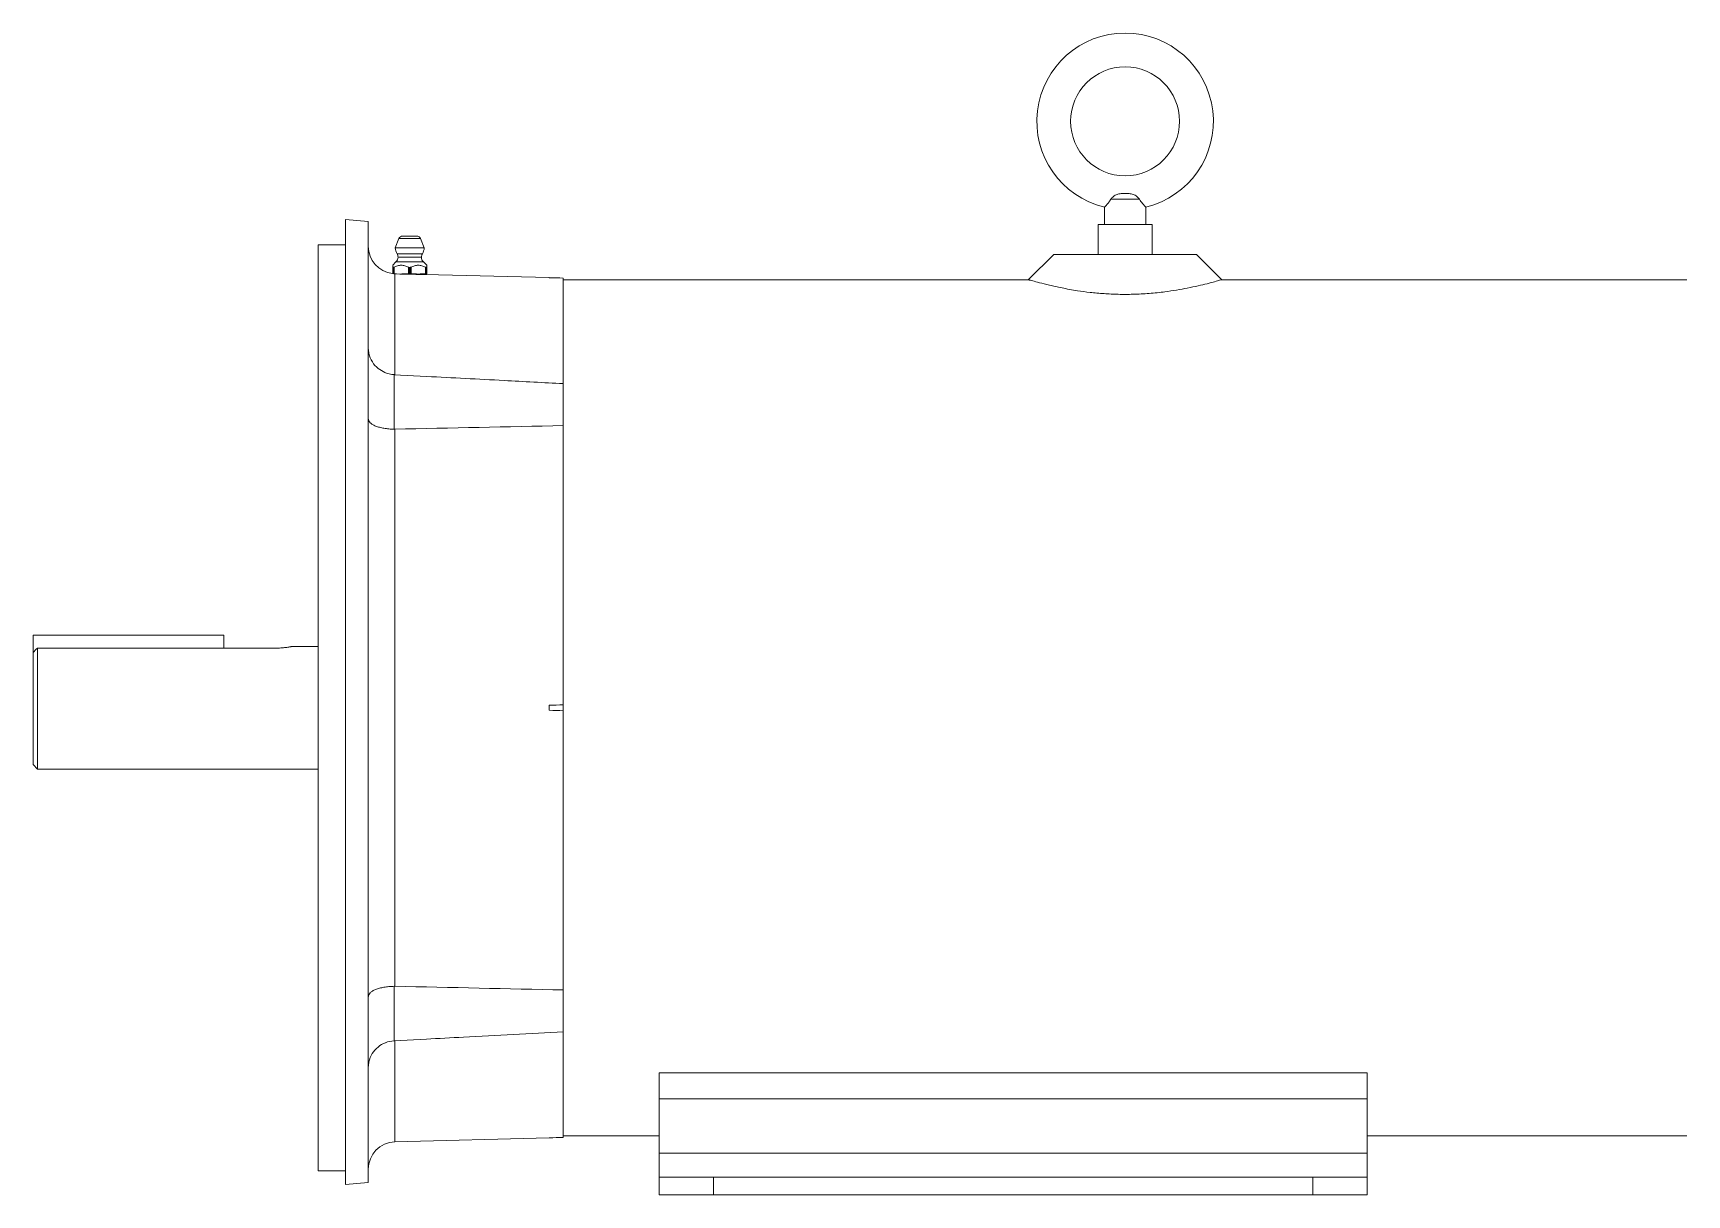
# Paper-space layout '_Back' of a CAD drawing. Header units: inches. Extents: x -10 to 13, y -4.5 to 6.2.
# Drawn here: x -10.02 to 5.16, y -4.47 to 6.19 of the extents above; entities that cross this region are included whole.
import ezdxf

# ---------------------------------------------------------------- set-up
doc = ezdxf.new("R2010")
doc.units = ezdxf.units.IN
doc.header["$MEASUREMENT"] = 0

psp = doc.layouts.new('_Back')

# ---------------------------------------------------------------- linework, layer by layer
at = {"color": 7, "linetype": 'Continuous', "lineweight": 15}
for p, q in [((-0.19, 4.593), (-0.19, 4.434)), ((0.131, 4.666), (-0.131, 4.666)), ((0.19, 4.434), (0.19, 4.593)), ((-6.947, 4.461), (-7.157, 4.479)), ((-7.157, 4.479), (-7.157, -4.374)), ((-6.947, -4.356), (-6.947, 4.461)), ((-0.247, 4.434), (-0.247, 4.16)), ((0.247, 4.434), (-0.247, 4.434)), ((0.247, 4.16), (0.247, 4.434)), ((-6.665, 4.307), (-6.7, 4.22)), ((-6.468, 4.307), (-6.665, 4.307)), ((-6.433, 4.22), (-6.468, 4.307)), ((-7.157, 4.249), (-7.407, 4.249)), ((-7.407, 4.249), (-7.407, -4.249)), ((-6.7, 4.22), (-6.433, 4.22)), ((-6.683, 4.166), (-6.45, 4.166)), ((-6.459, 4.135), (-6.674, 4.135)), ((-0.655, 4.16), (-0.886, 3.929)), ((-0.655, 4.16), (0.655, 4.16)), ((0.886, 3.929), (0.655, 4.16)), ((-6.693, 4.091), (-6.723, 4.06)), ((-6.723, 4.043), (-6.723, 3.984)), ((-6.717, 4.041), (-6.72, 4.041)), ((-6.72, 3.984), (-6.72, 4.041)), ((-6.717, 3.984), (-6.72, 3.984)), ((-6.717, 4.041), (-6.717, 3.984)), ((-6.71, 3.983), (-6.71, 4.043)), ((-6.703, 3.982), (-6.703, 3.056)), ((-6.44, 4.091), (-6.693, 4.091)), ((-6.657, 3.98), (-6.689, 3.982)), ((-6.579, 4.043), (-6.579, 3.983)), ((-6.579, 3.978), (-6.423, 3.978)), ((-6.563, 4.041), (-6.57, 4.041)), ((-6.57, 3.984), (-6.57, 4.041)), ((-6.563, 3.984), (-6.57, 3.984)), ((-6.567, 3.978), (-6.567, 3.984)), ((-6.563, 4.041), (-6.563, 3.984)), ((-6.554, 3.983), (-6.554, 4.043)), ((-6.41, 4.06), (-6.44, 4.091)), ((-5.287, 3.947), (-6.427, 3.976)), ((-6.423, 4.043), (-6.423, 3.983)), ((-6.423, 3.978), (-6.41, 3.98)), ((-6.413, 4.041), (-6.416, 4.041)), ((-6.416, 3.984), (-6.416, 4.041)), ((-6.416, 3.984), (-6.413, 3.984)), ((-6.413, 4.041), (-6.413, 3.984)), ((-6.41, 3.983), (-6.41, 4.043)), ((-5.287, 3.946), (-5.287, 3.947)), ((-5.157, -3.943), (-5.157, 3.943)), ((-0.884, 3.928), (-5.157, 3.928)), ((5.157, 3.928), (0.885, 3.928)), ((-6.411, 3.04), (-6.71, 3.056)), ((-6.703, 2.556), (-6.703, -2.556)), ((-10.024, -0.522), (-10.024, 0.666)), ((-8.274, 0.666), (-10.024, 0.666)), ((-8.274, 0.548), (-8.274, 0.666)), ((-9.984, 0.548), (-9.984, -0.562)), ((-7.774, 0.548), (-9.984, 0.548)), ((-7.407, 0.562), (-7.649, 0.562)), ((-5.287, -0.023), (-5.287, 0.023)), ((-10.024, -0.522), (-9.984, -0.562)), ((-9.984, -0.562), (-7.407, -0.562)), ((-6.71, -3.056), (-6.414, -3.04)), ((2.223, -3.349), (-4.277, -3.349)), ((-4.277, -4.47), (-4.277, -3.349)), ((2.223, -4.47), (2.223, -3.349)), ((2.223, -3.588), (-4.277, -3.588)), ((-6.703, -3.984), (-5.287, -3.947)), ((-5.287, -3.946), (-5.287, -3.947)), ((-4.277, -3.928), (-5.157, -3.928)), ((-4.277, -3.928), (-5.157, -3.928)), ((5.157, -3.928), (2.223, -3.928)), ((5.157, -3.928), (2.223, -3.928)), ((2.223, -4.086), (-4.277, -4.086)), ((-7.407, -4.249), (-7.157, -4.249)), ((-6.947, -4.356), (-7.157, -4.374)), ((2.223, -4.306), (-4.277, -4.306)), ((-3.777, -4.306), (-3.777, -4.47)), ((1.724, -4.47), (1.724, -4.306)), ((2.223, -4.47), (-4.277, -4.47))]:
    psp.add_line(p, q, dxfattribs=at)
at = {"color": 8, "linetype": 'Continuous', "lineweight": 15}
for p, q in [((-6.71, 3.056), (-6.71, 2.556)), ((-6.71, -2.556), (-6.71, -3.056)), ((-6.703, -3.056), (-6.703, -3.984))]:
    psp.add_line(p, q, dxfattribs=at)
at = {"color": 7, "linetype": 'Continuous', "lineweight": 15}
psp.add_circle((0, 5.381), 0.5, dxfattribs=at)
for centre, radius, start, end in [((0, 5.381), 0.81, 283.524, 256.4712), ((-6.697, 4.234), 0.25, 180, 263.9226), ((-6.697, 3.306), 0.25, 246.7547, 267), ((-6.697, -3.306), 0.25, 93, 111.4832), ((-6.697, -4.234), 0.25, 91.5, 180)]:
    psp.add_arc(centre, radius, start, end, dxfattribs=at)
for points, knots in [([(0.131, 4.666), (0.128, 4.67), (0.125, 4.675), (0.117, 4.684), (0.112, 4.688), (0.098, 4.7), (0.086, 4.705), (0.062, 4.714), (0.05, 4.716), (0.025, 4.72), (0.012, 4.72), (-0.013, 4.72), (-0.025, 4.72), (-0.05, 4.716), (-0.063, 4.714), (-0.08, 4.707), (-0.086, 4.705), (-0.097, 4.699), (-0.102, 4.696), (-0.112, 4.688), (-0.117, 4.684), (-0.125, 4.675), (-0.128, 4.67), (-0.131, 4.666)], [0, 0, 0, 0, 0.0625, 0.0625, 0.125, 0.125, 0.25, 0.25, 0.375, 0.375, 0.5, 0.5, 0.625, 0.625, 0.75, 0.75, 0.8125, 0.8125, 0.875, 0.875, 0.9375, 0.9375, 1, 1, 1, 1]), ([(-0.189, 4.594), (-0.189, 4.594), (-0.188, 4.595), (-0.173, 4.611), (-0.152, 4.634), (-0.138, 4.656), (-0.131, 4.666)], [0, 0, 0, 0, 0.225561, 0.484415, 0.765567, 1, 1, 1, 1]), ([(0.131, 4.666), (0.141, 4.652), (0.159, 4.625), (0.182, 4.602), (0.191, 4.592), (0.19, 4.594), (0.189, 4.594)], [0, 0, 0, 0, 0.326709, 0.653819, 0.959586, 1, 1, 1, 1]), ([(-6.632, 4.328), (-6.639, 4.328), (-6.646, 4.326), (-6.658, 4.318), (-6.663, 4.313), (-6.665, 4.307)], [0, 0, 0, 0, 0.5, 0.5, 1, 1, 1, 1]), ([(-6.501, 4.328), (-6.501, 4.328), (-6.501, 4.328), (-6.505, 4.328), (-6.508, 4.328), (-6.519, 4.328), (-6.526, 4.328), (-6.545, 4.328), (-6.556, 4.328), (-6.577, 4.328), (-6.588, 4.328), (-6.607, 4.328), (-6.614, 4.328), (-6.625, 4.328), (-6.628, 4.328), (-6.632, 4.328), (-6.632, 4.328), (-6.632, 4.328)], [0, 0, 0, 0, 0.125, 0.125, 0.25, 0.25, 0.375, 0.375, 0.5, 0.5, 0.625, 0.625, 0.75, 0.75, 0.875, 0.875, 1, 1, 1, 1]), ([(-6.501, 4.328), (-6.494, 4.328), (-6.487, 4.326), (-6.475, 4.318), (-6.47, 4.313), (-6.468, 4.307)], [0, 0, 0, 0, 0.5, 0.5, 1, 1, 1, 1]), ([(-6.693, 4.091), (-6.687, 4.096), (-6.682, 4.103), (-6.676, 4.118), (-6.674, 4.127), (-6.674, 4.135)], [0, 0, 0, 0, 0.5, 0.5, 1, 1, 1, 1]), ([(-6.44, 4.091), (-6.446, 4.096), (-6.451, 4.103), (-6.457, 4.118), (-6.459, 4.127), (-6.459, 4.135)], [0, 0, 0, 0, 0.5, 0.5, 1, 1, 1, 1]), ([(-6.723, 4.059), (-6.723, 4.057), (-6.723, 4.055), (-6.723, 4.045), (-6.723, 4.043)], [0, 0, 0, 0, 0.758823, 1, 1, 1, 1]), ([(-6.71, 4.043), (-6.7, 4.048), (-6.689, 4.052), (-6.673, 4.057), (-6.667, 4.058), (-6.656, 4.06), (-6.65, 4.06), (-6.633, 4.06), (-6.622, 4.058), (-6.6, 4.052), (-6.59, 4.048), (-6.579, 4.043)], [0, 0, 0, 0, 0.25, 0.25, 0.375, 0.375, 0.5, 0.5, 0.75, 0.75, 1, 1, 1, 1]), ([(-6.657, 3.98), (-6.644, 3.98), (-6.632, 3.979), (-6.606, 3.979), (-6.593, 3.978), (-6.579, 3.978)], [0, 0, 0, 0, 0.5, 0.5, 1, 1, 1, 1]), ([(-6.427, 3.976), (-6.427, 3.976), (-6.428, 3.976), (-6.432, 3.976), (-6.435, 3.976), (-6.443, 3.976), (-6.448, 3.976), (-6.46, 3.976), (-6.466, 3.976), (-6.48, 3.976), (-6.488, 3.976), (-6.505, 3.976), (-6.513, 3.977), (-6.532, 3.977), (-6.541, 3.977), (-6.56, 3.977), (-6.57, 3.978), (-6.579, 3.978)], [0, 0, 0, 0, 0.125, 0.125, 0.25, 0.25, 0.375, 0.375, 0.5, 0.5, 0.625, 0.625, 0.75, 0.75, 0.875, 0.875, 1, 1, 1, 1]), ([(-6.554, 4.043), (-6.543, 4.048), (-6.533, 4.052), (-6.516, 4.057), (-6.511, 4.058), (-6.5, 4.06), (-6.494, 4.06), (-6.477, 4.06), (-6.466, 4.058), (-6.444, 4.052), (-6.433, 4.048), (-6.423, 4.043)], [0, 0, 0, 0, 0.25, 0.25, 0.375, 0.375, 0.5, 0.5, 0.75, 0.75, 1, 1, 1, 1]), ([(-6.41, 4.043), (-6.41, 4.053), (-6.41, 4.064), (-6.41, 4.059), (-6.41, 4.059)], [0, 0, 0, 0, 0.914761, 1, 1, 1, 1]), ([(-0.884, 3.927), (-0.884, 3.927), (-0.884, 3.927), (-0.852, 3.918), (-0.79, 3.901), (-0.699, 3.878), (-0.582, 3.852), (-0.454, 3.828), (-0.322, 3.81), (-0.196, 3.799), (-0.062, 3.792), (0.028, 3.793), (0.074, 3.794)], [0, 0, 0, 0, 0.072504, 0.191426, 0.307143, 0.426295, 0.540253, 0.658201, 0.742526, 0.82915, 0.91311, 1, 1, 1, 1]), ([(0.074, 3.794), (0.124, 3.796), (0.225, 3.8), (0.359, 3.815), (0.475, 3.832), (0.578, 3.851), (0.673, 3.872), (0.758, 3.892), (0.827, 3.911), (0.871, 3.923), (0.89, 3.929), (0.886, 3.928), (0.885, 3.927)], [0, 0, 0, 0, 0.105119, 0.21465, 0.304068, 0.395372, 0.500667, 0.60832, 0.72821, 0.851193, 0.978072, 1, 1, 1, 1]), ([(-6.947, 3.3), (-6.947, 3.3), (-6.947, 3.299), (-6.946, 3.282), (-6.941, 3.238), (-6.914, 3.173), (-6.863, 3.112), (-6.816, 3.088), (-6.795, 3.077)], [0, 0, 0, 0, 0.002882, 0.01633, 0.182468, 0.47672, 0.75583, 1, 1, 1, 1]), ([(-5.157, 2.974), (-5.338, 2.983), (-5.756, 3.006), (-6.174, 3.028), (-6.411, 3.04)], [0, 0, 0, 0, 0.433317, 1, 1, 1, 1]), ([(-6.71, 2.556), (-6.726, 2.556), (-6.742, 2.557), (-6.765, 2.559), (-6.773, 2.56), (-6.788, 2.562), (-6.796, 2.563), (-6.817, 2.567), (-6.831, 2.57), (-6.85, 2.575), (-6.857, 2.577), (-6.868, 2.581), (-6.874, 2.583), (-6.89, 2.589), (-6.9, 2.594), (-6.916, 2.604), (-6.923, 2.61), (-6.935, 2.621), (-6.939, 2.627), (-6.944, 2.636), (-6.945, 2.639), (-6.946, 2.644), (-6.946, 2.645), (-6.946, 2.648), (-6.947, 2.65), (-6.947, 2.652)], [0, 0, 0, 0, 0.125, 0.125, 0.1875, 0.1875, 0.25, 0.25, 0.375, 0.375, 0.4375, 0.4375, 0.5, 0.5, 0.625, 0.625, 0.75, 0.75, 0.875, 0.875, 0.9375, 0.9375, 0.96875, 0.96875, 1, 1, 1, 1]), ([(-7.649, 0.562), (-7.649, 0.562), (-7.649, 0.562), (-7.653, 0.561), (-7.655, 0.561), (-7.661, 0.56), (-7.665, 0.559), (-7.674, 0.557), (-7.679, 0.556), (-7.691, 0.554), (-7.697, 0.554), (-7.711, 0.552), (-7.718, 0.551), (-7.733, 0.55), (-7.741, 0.549), (-7.757, 0.548), (-7.765, 0.548), (-7.774, 0.548)], [0, 0, 0, 0, 0.125, 0.125, 0.25, 0.25, 0.375, 0.375, 0.5, 0.5, 0.625, 0.625, 0.75, 0.75, 0.875, 0.875, 1, 1, 1, 1]), ([(-6.71, -2.556), (-6.726, -2.556), (-6.742, -2.557), (-6.765, -2.559), (-6.773, -2.56), (-6.788, -2.562), (-6.796, -2.563), (-6.817, -2.567), (-6.831, -2.57), (-6.85, -2.575), (-6.857, -2.577), (-6.868, -2.581), (-6.874, -2.583), (-6.89, -2.589), (-6.9, -2.594), (-6.916, -2.604), (-6.923, -2.61), (-6.935, -2.621), (-6.939, -2.627), (-6.944, -2.636), (-6.945, -2.639), (-6.946, -2.644), (-6.946, -2.645), (-6.946, -2.648), (-6.947, -2.65), (-6.947, -2.652)], [0, 0, 0, 0, 0.125, 0.125, 0.1875, 0.1875, 0.25, 0.25, 0.375, 0.375, 0.4375, 0.4375, 0.5, 0.5, 0.625, 0.625, 0.75, 0.75, 0.875, 0.875, 0.9375, 0.9375, 0.96875, 0.96875, 1, 1, 1, 1]), ([(-6.414, -3.04), (-6.301, -3.034), (-5.882, -3.013), (-5.462, -2.99), (-5.157, -2.974)], [0, 0, 0, 0, 0.270553, 1, 1, 1, 1]), ([(-6.947, -3.3), (-6.947, -3.3), (-6.947, -3.299), (-6.946, -3.282), (-6.941, -3.238), (-6.915, -3.172), (-6.86, -3.113), (-6.814, -3.079), (-6.788, -3.073), (-6.788, -3.073)], [0, 0, 0, 0, 0.0028073, 0.0159051, 0.1777232, 0.4643238, 0.7361764, 0.9989863, 1, 1, 1, 1])]:
    psp.add_open_spline(points, degree=3, knots=knots, dxfattribs=at)
for points in [[(-6.7, 4.22), (-6.698, 4.201), (-6.692, 4.182), (-6.683, 4.166)], [(-6.674, 4.135), (-6.674, 4.145), (-6.677, 4.156), (-6.683, 4.166)], [(-6.459, 4.135), (-6.459, 4.145), (-6.456, 4.156), (-6.45, 4.166)], [(-6.433, 4.22), (-6.435, 4.201), (-6.441, 4.182), (-6.45, 4.166)], [(-6.72, 4.041), (-6.722, 4.041), (-6.723, 4.041), (-6.723, 4.043)], [(-6.721, 3.984), (-6.722, 3.984), (-6.723, 3.984), (-6.723, 3.984)], [(-6.703, 3.982), (-6.709, 3.983), (-6.714, 3.983), (-6.721, 3.984)], [(-6.72, 3.984), (-6.721, 3.984), (-6.721, 3.984), (-6.721, 3.984)], [(-6.71, 4.043), (-6.713, 4.041), (-6.716, 4.041), (-6.717, 4.041)], [(-6.717, 3.984), (-6.716, 3.984), (-6.713, 3.984), (-6.71, 3.983)], [(-6.689, 3.982), (-6.696, 3.982), (-6.703, 3.983), (-6.71, 3.983)], [(-6.703, 3.982), (-6.699, 3.982), (-6.694, 3.982), (-6.689, 3.982)], [(-6.579, 3.983), (-6.605, 3.981), (-6.631, 3.98), (-6.657, 3.98)], [(-6.57, 4.041), (-6.573, 4.041), (-6.576, 4.041), (-6.579, 4.043)], [(-6.57, 3.984), (-6.573, 3.984), (-6.576, 3.984), (-6.579, 3.983)], [(-6.554, 4.043), (-6.557, 4.041), (-6.56, 4.041), (-6.563, 4.041)], [(-6.554, 3.983), (-6.557, 3.984), (-6.56, 3.984), (-6.563, 3.984)], [(-6.423, 3.983), (-6.445, 3.981), (-6.488, 3.979), (-6.532, 3.981), (-6.554, 3.983)], [(-6.427, 3.976), (-6.426, 3.977), (-6.424, 3.978), (-6.423, 3.978)], [(-6.416, 4.041), (-6.417, 4.041), (-6.42, 4.041), (-6.423, 4.043)], [(-6.416, 3.984), (-6.417, 3.984), (-6.42, 3.984), (-6.423, 3.983)], [(-6.41, 4.043), (-6.41, 4.041), (-6.411, 4.041), (-6.413, 4.041)], [(-6.41, 3.983), (-6.41, 3.984), (-6.411, 3.984), (-6.413, 3.984)], [(-5.287, 3.946), (-5.243, 3.945), (-5.2, 3.944), (-5.157, 3.943)], [(-6.703, 2.556), (-6.188, 2.567), (-5.672, 2.578), (-5.157, 2.589)], [(-6.71, 2.556), (-6.707, 2.556), (-6.705, 2.556), (-6.703, 2.556)], [(-9.984, 0.548), (-9.997, 0.535), (-10.01, 0.521), (-10.024, 0.507)], [(-5.157, 0.027), (-5.2, 0.025), (-5.243, 0.024), (-5.287, 0.023)], [(-5.287, -0.023), (-5.243, -0.024), (-5.2, -0.025), (-5.157, -0.027)], [(-6.703, -2.556), (-6.705, -2.556), (-6.707, -2.556), (-6.71, -2.556)], [(-5.157, -2.589), (-5.672, -2.578), (-6.188, -2.567), (-6.703, -2.556)], [(-5.157, -3.943), (-5.2, -3.944), (-5.243, -3.945), (-5.287, -3.946)]]:
    psp.add_open_spline(points, degree=3, dxfattribs=at)

doc.saveas('drawing.dxf')
